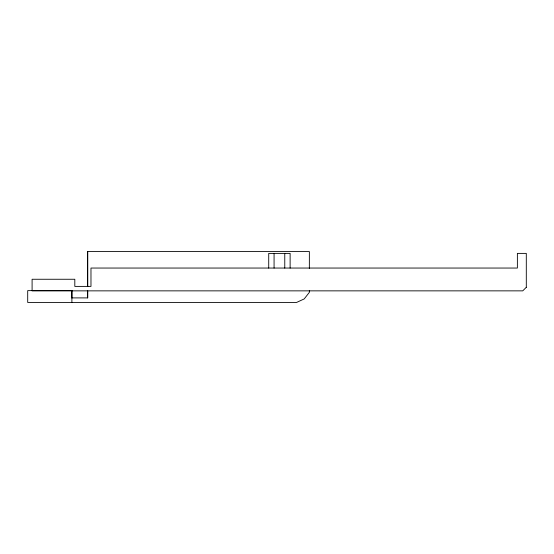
<?xml version="1.0" encoding="UTF-8"?>
<svg xmlns="http://www.w3.org/2000/svg" width="554" height="554" viewBox="0 0 554 554"><rect width="100%" height="100%" fill="white"/><g stroke="black" fill="none" stroke-linecap="round" stroke-linejoin="round"><path stroke-width="0.83" d="M87.684 251.558L87.684 286.529L87.664 251.558L309.367 251.558L309.354 268.545M71.895 290.628L27.7 290.628L27.7 302.442L296.577 302.442L304.208 298.925L309.367 292.325L309.367 290.628M71.882 297.9L87.684 297.9L87.684 290.795L87.664 297.9M71.895 297.9L71.882 290.628L71.895 302.442M290.123 268.094L290.123 253.393L268.718 253.393L268.718 268.094M284.77 253.393L284.77 268.094M274.071 253.393L274.071 268.094M526.3 287.291L522.734 290.857L32.097 290.857L32.097 279.258L74.811 279.258L74.811 286.397L90.974 286.397L90.974 268.046L517.381 268.046L517.381 253.393L526.3 253.393L526.3 287.291"/></g></svg>
